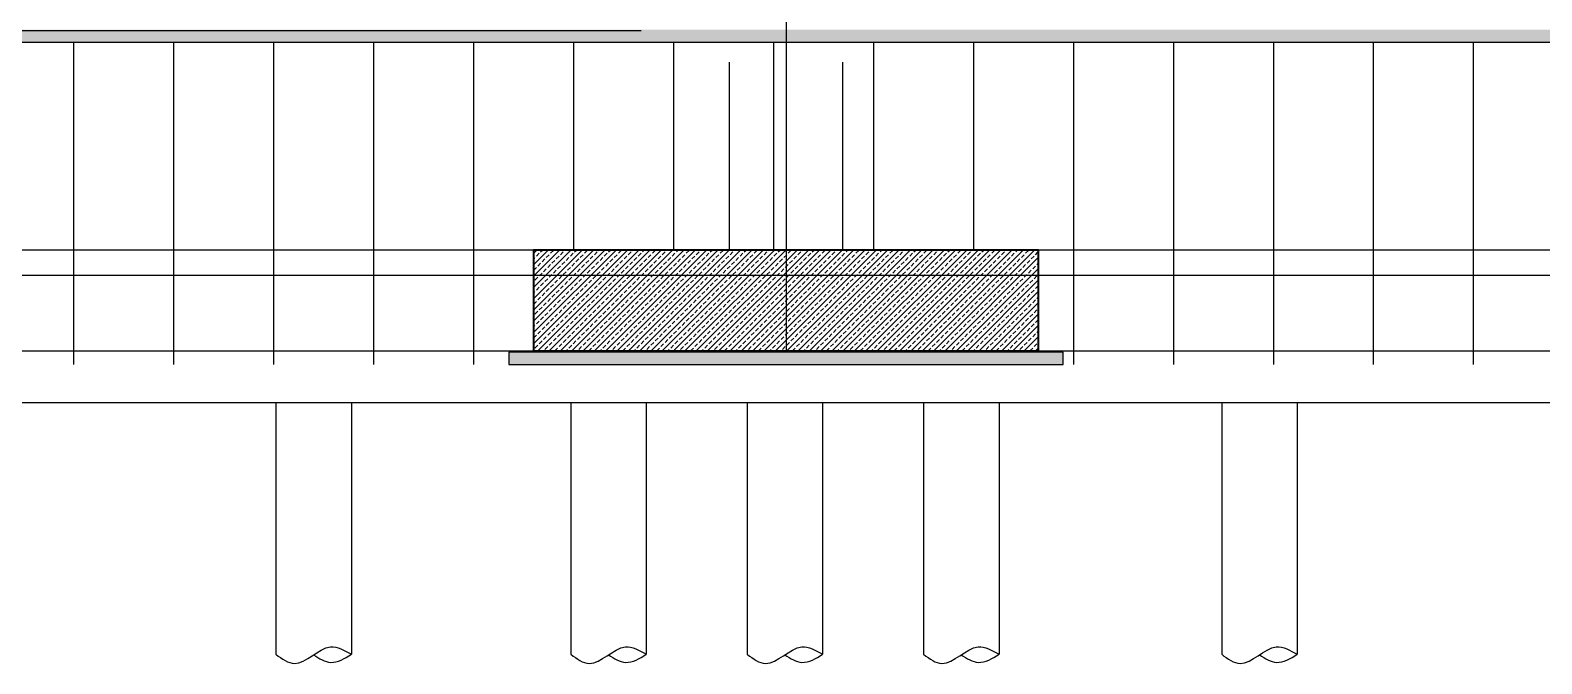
# Model space of a CAD drawing. Header units: centimetres. Extents: x 26200 to 152500, y -600 to 9300.
# Drawn here: x 139365 to 140565, y 677 to 1180 of the extents above; entities that cross this region are included whole.
import ezdxf

# ---------------------------------------------------------------- set-up
doc = ezdxf.new("R2010")
doc.units = ezdxf.units.CM
doc.layers.add('ROTAS-MIMARI-KESIT', color=8, linetype='Continuous')

msp = doc.modelspace()

# ---------------------------------------------------------------- hatches: boundary and pattern name
at = {"layer": 'ROTAS-MIMARI-KESIT'}
h = msp.add_hatch(dxfattribs=at)
h.set_pattern_fill('AR-CONC', color=256, scale=0.1, style=0)
h.set_pattern_definition([(50, (-3729.7674, 2354.189), (1.82184669, -0.159390855), [0.1905, -2.0955]), (355, (-3729.7674, 2354.189), (-0.352434214, 1.910568452), [0.1524, -1.676405842]), (100.4514447, (-3729.6156, 2354.1757), (1.46941247, 1.75117752), [0.161900088, -1.780902446]), (46.1842, (-3729.7674, 2354.697), (2.71079041, -0.42042328), [0.28575, -3.14325]), (96.6355576, (-3729.5415, 2354.662), (2.37404134, 2.474261246), [0.24285023, -2.67135608]), (351.1841512, (-3729.7674, 2354.697), (2.37404134, 2.474261246), [0.22859967, -2.51459732]), (21, (-3729.5134, 2354.57), (1.516143913, -1.022651982), [0.1905, -2.0955]), (326, (-3729.5134, 2354.57), (0.618020284, 1.841879661), [0.1524, -1.6764]), (71.451445, (-3729.387, 2354.4848), (2.134164193, 0.819227689), [0.161900088, -1.780899376]), (37.5, (-3729.7674, 2354.189), (0.0308860325, 0.8455503887), [0, -1.65608, 0, -1.7018, 0, -1.68275]), (7.5, (-3729.7674, 2354.189), (0.668196625, 1.001805748), [0, -0.97028, 0, -1.61798, 0, -0.64135]), (327.5, (-3730.33384, 2354.189), (1.3559059517, -0.05728744), [0, -0.635, 0, -1.9812, 0, -2.6289]), (317.5, (-3730.5878, 2354.189), (1.481291814, 0.25426491), [0, -0.8255, 0, -1.31572, 0, -1.8669])])
h.paths.add_polyline_path([(146882.7, 1180.4), (129119.7, 1180.4), (129119.7, 1170.4), (146882.7, 1170.4)])
h = msp.add_hatch(dxfattribs=at)
h.set_pattern_fill('LINE', color=256, scale=5, angle=45, style=0)
h.set_pattern_definition([(90, (279099.306, 394723.31), (-79.375, 0), [])])
h.paths.add_polyline_path([(127350.7, 1006.4), (127350.7, 1160.4), (129104.7, 1160.4), (129104.7, 1170.4), (144988.7, 1170.4), (144999.7, 1170.4), (146882.7, 1170.4), (146882.7, 924.4), (146868.2, 924.4), (146868.2, 914.4), (145584.7, 914.4), (145584.7, 924.4), (145565.2, 924.9), (145565.2, 1005.9), (145164.2, 1005.9), (145164.2, 924.4), (145144.7, 924.4), (145144.7, 914.4), (143784.7, 914.4), (143784.7, 924.4), (143765.2, 924.4), (143765.2, 1005.9), (143364.2, 1005.9), (143364.2, 924.4), (143344.7, 924.4), (143344.7, 914.4), (141984.7, 914.4), (141984.7, 924.4), (141965.2, 924.4), (141965.2, 1005.9), (141564.2, 1005.9), (141564.2, 924.4), (141544.7, 924.4), (141544.7, 914.4), (140184.7, 914.4), (140184.7, 924.4), (140165.2, 924.4), (140165.2, 1005.9), (139764.2, 1005.9), (139764.2, 924.4), (139744.7, 924.4), (139744.7, 914.4), (138384.7, 914.4), (138384.7, 924.4), (138365.2, 924.4), (138365.2, 1005.9), (137864.2, 1005.9), (137864.2, 924.4), (137844.7, 924.4), (137844.7, 914.4), (136584.7, 914.4), (136584.7, 924.4), (136565.2, 924.4), (136565.2, 1005.9), (136164.2, 1005.9), (136164.2, 924.4), (136144.7, 924.4), (136144.7, 914.4), (134784.7, 914.4), (134784.7, 924.4), (134765.2, 924.4), (134765.2, 1005.9), (134364.2, 1005.9), (134364.2, 924.4), (134344.7, 924.4), (134344.7, 914.4), (132984.7, 914.4), (132984.7, 924.4), (132965.2, 924.4), (132965.2, 1005.9), (132564.2, 1005.9), (132564.2, 924.4), (132544.7, 924.4), (132544.7, 914.4), (131184.7, 914.4), (131184.7, 924.4), (131165.2, 924.4), (131165.2, 1005.9), (130764.2, 1005.9), (130764.2, 924.4), (130744.7, 924.4), (130744.7, 914.4), (129379.7, 914.4), (129379.7, 924.4), (129365.2, 924.4), (129365.7, 1006.4)])
h = msp.add_hatch(dxfattribs=at)
h.set_pattern_fill('ANSI33', color=256, style=0, pattern_type=2)
h.set_pattern_definition([(45, (93445.261, 23427.608), (-4.49012806, 4.49012806), []), (45, (93449.7513, 23427.608), (-4.49012806, 4.49012806), [3.175, -1.5875])])
h.paths.add_polyline_path([(139764.7, 1005.4), (140164.7, 1005.4), (140164.7, 925.4), (139764.7, 925.4)], flags=0)
h = msp.add_hatch(dxfattribs=at)
h.set_pattern_fill('AR-CONC', color=256, scale=0.1, style=0)
h.set_pattern_definition([(50, (9344.5261, 2320.6629), (1.82184669, -0.159390855), [0.1905, -2.0955]), (355, (9344.5261, 2320.6629), (-0.352434214, 1.910568452), [0.1524, -1.676405842]), (100.4514447, (9344.678, 2320.6496), (1.46941247, 1.75117752), [0.161900088, -1.780902446]), (46.1842, (9344.5261, 2321.1709), (2.71079041, -0.42042328), [0.28575, -3.14325]), (96.6355576, (9344.752, 2321.1358), (2.37404134, 2.474261246), [0.24285023, -2.67135608]), (351.1841512, (9344.526, 2321.171), (2.37404134, 2.474261246), [0.22859967, -2.51459732]), (21, (9344.7801, 2321.0439), (1.516143913, -1.022651982), [0.1905, -2.0955]), (326, (9344.7801, 2321.0439), (0.618020284, 1.84187966), [0.1524, -1.6764]), (71.451445, (9344.9065, 2320.9587), (2.134164193, 0.81922769), [0.161900088, -1.780899376]), (37.5, (9344.5261, 2320.6629), (0.0308860325, 0.8455503887), [0, -1.65608, 0, -1.7018, 0, -1.68275]), (7.5, (9344.5261, 2320.6629), (0.668196625, 1.001805748), [0, -0.97028, 0, -1.61798, 0, -0.64135]), (327.5, (9343.9597, 2320.6629), (1.3559059517, -0.05728744), [0, -0.635, 0, -1.9812, 0, -2.6289]), (317.5, (9343.7057, 2320.6629), (1.481291814, 0.25426491), [0, -0.8255, 0, -1.31572, 0, -1.8669])])
h.paths.add_polyline_path([(140184.7, 924.4), (139744.7, 924.4), (139744.7, 914.4), (140184.7, 914.4)])

# ---------------------------------------------------------------- linework, layer by layer
for p, q in [((139849.7, 1179.4), (129119.7, 1179.4)), ((129119.7, 1170.4), (146882.7, 1170.4)), ((126934.7, 884.4), (147594.7, 884.4))]:
    msp.add_line(p, q, dxfattribs=at)
for points in [[(139964.7, 2658.5), (139964.7, 925.4)], [(139919.7, 1154.4), (139919.7, 1005.4)], [(140009.7, 1005.4), (140009.7, 1154.4)], [(139764.7, 1005.4), (138364.7, 1005.4)], [(141564.7, 1005.4), (140164.7, 1005.4)], [(138364.7, 925.4), (139764.7, 925.4)], [(140164.7, 925.4), (141564.7, 925.4)], [(139559.7, 884.4), (139559.7, 684.4)], [(139619.7, 884.4), (139619.7, 684.4)], [(139793.8, 884.4), (139793.8, 684.4)], [(139853.8, 884.4), (139853.8, 684.4)], [(139933.8, 884.4), (139933.8, 684.4)], [(139993.8, 884.4), (139993.8, 684.4)], [(140073.8, 884.4), (140073.8, 684.4)], [(140133.8, 884.4), (140133.8, 684.4)], [(140310.6, 884.4), (140310.6, 684.4)], [(140370.6, 884.4), (140370.6, 684.4)]]:
    msp.add_lwpolyline(points, dxfattribs=at)
at = {"layer": 'ROTAS-MIMARI-KESIT', "ltscale": 2}
msp.add_lwpolyline([(126578.7, 1045.4), (127903, 985.4), (144668.5, 985.4), (150022.6, 1025.4)], dxfattribs=at)
at = {"layer": 'ROTAS-MIMARI-KESIT'}
for points in [[(139764.2, 1005.9), (140165.2, 1005.9), (140165.2, 924.9), (139764.2, 924.9)], [(139764.7, 1005.4), (140164.7, 1005.4), (140164.7, 925.4), (139764.7, 925.4)], [(140184.7, 924.4), (139744.7, 924.4), (139744.7, 914.4), (140184.7, 914.4)]]:
    msp.add_lwpolyline(points, close=True, dxfattribs=at)
for points, knots in [([(139559.7, 684.4), (139564.6, 680.8), (139578.9, 670.4), (139598.6, 696.4), (139614.1, 687.6), (139619.7, 684.4)], [0, 0, 0, 0, 16.350848, 47.934672, 65.567386, 65.567386, 65.567386, 65.567386]), ([(139589.7, 684.1), (139594.1, 681.1), (139604.2, 674.9), (139614.2, 681), (139619.7, 684.4)], [179.801197, 179.801197, 179.801197, 179.801197, 259.646208, 355.156763, 355.156763, 355.156763, 355.156763]), ([(139793.8, 684.4), (139798.7, 680.8), (139813, 670.4), (139832.7, 696.4), (139848.3, 687.6), (139853.8, 684.4)], [0, 0, 0, 0, 16.350848, 47.934672, 65.567386, 65.567386, 65.567386, 65.567386]), ([(139823.8, 684.1), (139828.2, 681.1), (139838.3, 674.9), (139848.4, 681), (139853.8, 684.4)], [179.801197, 179.801197, 179.801197, 179.801197, 259.646208, 355.156763, 355.156763, 355.156763, 355.156763]), ([(139933.8, 684.4), (139938.7, 680.8), (139953, 670.4), (139972.7, 696.4), (139988.3, 687.6), (139993.8, 684.4)], [0, 0, 0, 0, 16.350848, 47.934672, 65.567386, 65.567386, 65.567386, 65.567386]), ([(139963.8, 684.1), (139968.2, 681.1), (139978.3, 674.9), (139988.4, 681), (139993.8, 684.4)], [179.801197, 179.801197, 179.801197, 179.801197, 259.646208, 355.156763, 355.156763, 355.156763, 355.156763]), ([(140073.8, 684.4), (140078.7, 680.8), (140093, 670.4), (140112.7, 696.4), (140128.3, 687.6), (140133.8, 684.4)], [0, 0, 0, 0, 16.350848, 47.934672, 65.567386, 65.567386, 65.567386, 65.567386]), ([(140103.8, 684.1), (140108.2, 681.1), (140118.3, 674.9), (140128.4, 681), (140133.8, 684.4)], [179.801197, 179.801197, 179.801197, 179.801197, 259.646208, 355.156763, 355.156763, 355.156763, 355.156763]), ([(140310.6, 684.4), (140315.4, 680.8), (140329.8, 670.4), (140349.4, 696.4), (140365, 687.6), (140370.6, 684.4)], [0, 0, 0, 0, 16.350848, 47.934672, 65.567386, 65.567386, 65.567386, 65.567386]), ([(140340.6, 684.1), (140345, 681.1), (140355, 674.9), (140365.1, 681), (140370.6, 684.4)], [179.801197, 179.801197, 179.801197, 179.801197, 259.646208, 355.156763, 355.156763, 355.156763, 355.156763])]:
    msp.add_open_spline(points, degree=3, knots=knots, dxfattribs=at)

doc.saveas('drawing.dxf')
